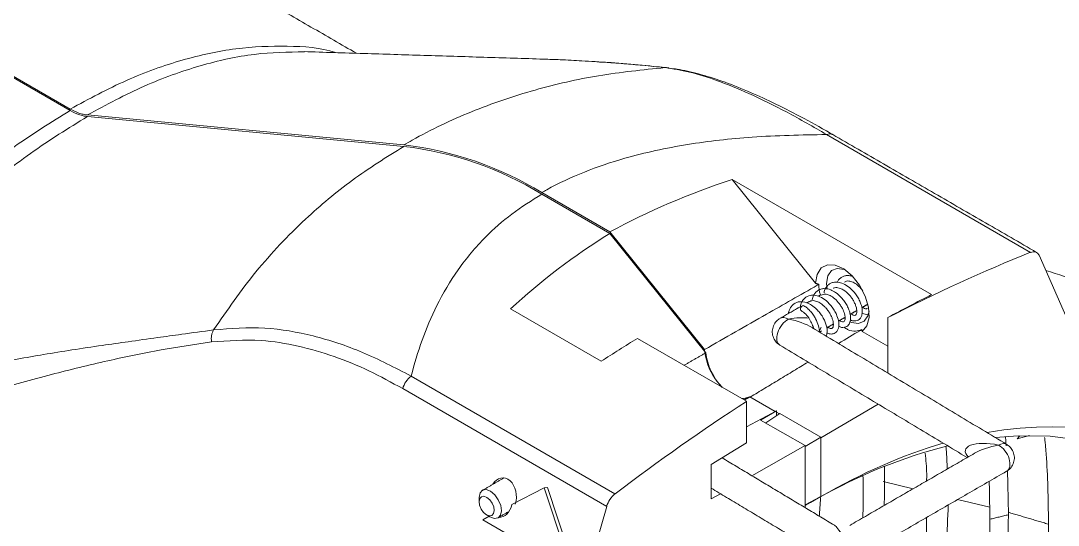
# Model space of a CAD drawing. Extents: x 12.1 to 108.7, y 1 to 80.4.
# Drawn here: x 25.295 to 29.399, y 60.467 to 62.461 of the extents above; entities that cross this region are included whole.
import ezdxf

# ---------------------------------------------------------------- set-up
doc = ezdxf.new("R2010")
doc.units = 0
doc.header["$MEASUREMENT"] = 0
doc.linetypes.add('SLD-Solid', pattern=[0])
doc.layers.add('OBJECT', color=7, linetype='CONTINUOUS')

msp = doc.modelspace()

# ---------------------------------------------------------------- linework, layer by layer
at = {"layer": 'OBJECT', "linetype": 'SLD-Solid', "lineweight": 15}
for p, q in [((25.4901, 62.1119), (23.8835, 63.0394)), ((25.4901, 62.1059), (23.8783, 63.0363)), ((25.5583, 62.0884), (26.8103, 61.9704)), ((25.5583, 62.0823), (26.8103, 61.9644)), ((28.4826, 62.0112), (29.2891, 61.5455)), ((28.1085, 61.834), (28.8977, 61.3784)), ((28.1085, 61.834), (28.4388, 61.423)), ((27.3561, 61.7818), (27.6253, 61.6264)), ((27.3561, 61.7758), (27.6253, 61.6204)), ((27.6253, 61.6264), (27.9993, 61.1612)), ((27.6253, 61.6204), (28.0044, 61.1488)), ((29.4888, 61.1555), (29.3226, 61.5343)), ((28.482, 61.4221), (28.484, 61.4002)), ((27.2317, 61.3218), (27.5904, 61.1148)), ((28.7243, 61.0685), (28.7243, 61.2874)), ((27.7343, 61.2056), (28.1657, 60.9566)), ((28.6231, 61.233), (28.7243, 61.1745)), ((26.8388, 61.0562), (27.6453, 60.5906)), ((26.8056, 61.0068), (27.6124, 60.5411)), ((28.1657, 60.9566), (28.1657, 60.792)), ((28.1789, 60.9742), (28.2792, 60.9163)), ((28.1806, 60.9734), (28.2794, 60.9164)), ((28.1657, 60.8553), (28.2839, 60.9188)), ((28.2839, 60.9188), (28.2214, 60.8827)), ((28.2418, 60.871), (28.298, 60.9082)), ((28.2839, 60.9136), (28.2839, 60.9188)), ((28.2839, 60.9138), (28.296, 60.9068)), ((28.2839, 60.9136), (28.2839, 60.8988)), ((28.4601, 60.8146), (28.298, 60.9082)), ((28.4601, 60.8121), (28.6868, 60.9452)), ((28.397, 60.7814), (28.2214, 60.8827)), ((28.0255, 60.7067), (28.1657, 60.792)), ((28.397, 60.7782), (28.4601, 60.8146)), ((28.4601, 60.8121), (28.4601, 60.8146)), ((28.4601, 60.58), (28.4601, 60.8121)), ((29.1906, 60.8174), (29.1931, 60.7807)), ((29.2846, 60.8212), (29.2364, 60.8086)), ((29.2364, 60.8086), (29.2462, 60.8205)), ((28.397, 60.7814), (28.1872, 60.6624)), ((28.397, 60.7814), (28.397, 60.5366)), ((28.0255, 60.7067), (28.0255, 60.5707)), ((28.6275, 60.6584), (28.6195, 60.6604)), ((28.8244, 60.6109), (28.7058, 60.6395)), ((27.3646, 60.6141), (27.2373, 60.5484)), ((27.3646, 60.6141), (27.3777, 60.6156)), ((27.4754, 60.2846), (27.3646, 60.6141)), ((27.4885, 60.2861), (27.3777, 60.6156)), ((28.0623, 60.5915), (28.0255, 60.5707)), ((28.397, 60.5471), (28.4601, 60.58)), ((28.4601, 60.58), (28.4183, 60.5563)), ((27.6124, 60.5411), (27.4491, 59.972)), ((28.397, 60.5452), (28.4183, 60.5563)), ((29.1279, 60.5377), (29.0007, 60.5683)), ((27.1477, 60.5021), (27.1219, 60.4887)), ((27.1219, 60.4887), (27.4754, 60.2846))]:
    msp.add_line(p, q, dxfattribs=at)
at = {"layer": 'OBJECT', "linetype": 'SLD-Solid', "lineweight": 15, "flags": 128}
for points in [[(28.4388, 61.423), (28.4446, 61.4585), (28.4607, 61.4839), (28.4855, 61.4966), (28.5165, 61.4952), (28.5504, 61.48), (28.5837, 61.4524), (28.6131, 61.4154), (28.6353, 61.3727), (28.6483, 61.3288), (28.6505, 61.2882), (28.6418, 61.2551), (28.6231, 61.233)], [(28.5563, 61.476), (28.5518, 61.4778), (28.5243, 61.4822), (28.5018, 61.4734), (28.4871, 61.4525), (28.482, 61.4221)], [(28.3813, 61.3153), (28.3797, 61.3172), (28.379, 61.3203), (28.3794, 61.3241), (28.381, 61.3281), (28.3836, 61.3315), (28.3866, 61.3339)], [(28.5511, 61.2862), (28.5518, 61.2857), (28.5546, 61.2836)], [(28.5753, 61.2712), (28.5812, 61.2688), (28.6087, 61.2644), (28.6312, 61.2732), (28.6459, 61.2941), (28.6502, 61.3118)], [(28.1448, 60.9686), (28.1556, 60.9681), (28.1789, 60.9742)], [(28.1448, 60.9686), (28.1557, 60.9678), (28.1806, 60.9734)], [(29.1496, 60.8136), (29.2406, 60.8203), (29.3666, 60.8186), (29.4875, 60.8036), (29.6028, 60.7754), (29.7118, 60.7341), (29.8139, 60.68), (29.9087, 60.6134), (29.9955, 60.5346), (30.0741, 60.444), (30.1438, 60.3421), (30.2044, 60.2295), (30.2556, 60.1067), (30.297, 59.9744), (30.3285, 59.8333), (30.3499, 59.6841), (30.361, 59.5277), (30.3619, 59.3648), (30.3525, 59.1964), (30.3328, 59.0232), (30.303, 58.8463), (30.2632, 58.6665), (30.2137, 58.4849), (30.1546, 58.3023), (30.0864, 58.1198), (30.0093, 57.9383), (29.9238, 57.7588), (29.8304, 57.5822), (29.7294, 57.4094), (29.6215, 57.2414), (29.5073, 57.0791)], [(29.1981, 60.6833), (29.1998, 60.6288), (29.2015, 60.5083)], [(29.1256, 60.6404), (29.1267, 60.6049), (29.1281, 60.4904)], [(27.1077, 60.5762), (27.1077, 60.5771), (27.1114, 60.5945), (27.1213, 60.6051), (27.1358, 60.6075), (27.1528, 60.6012), (27.1696, 60.5872), (27.1838, 60.5677), (27.1931, 60.5455), (27.1961, 60.5242), (27.1961, 60.5242)], [(27.1678, 60.5245), (27.1657, 60.539), (27.1594, 60.5541), (27.1498, 60.5673), (27.1383, 60.5769), (27.1268, 60.5811), (27.1169, 60.5795), (27.1102, 60.5723), (27.1077, 60.5605), (27.1098, 60.546), (27.1161, 60.5309), (27.1257, 60.5176), (27.1372, 60.5081), (27.1487, 60.5038), (27.1586, 60.5055), (27.1653, 60.5127), (27.1678, 60.5245)], [(27.1961, 60.5242), (27.1924, 60.5068), (27.1826, 60.4962), (27.168, 60.4938), (27.1519, 60.4996)]]:
    msp.add_lwpolyline(points, dxfattribs=at)
at = {"layer": 'OBJECT', "linetype": 'SLD-Solid', "lineweight": 15}
for centre, radius, start, end in [((28.4944, 61.9867), 0.0272, 63.8369, 115.8353), ((26.6473, 60.6144), 1.3657, 58.7363, 83.1449), ((26.6473, 60.6084), 1.3657, 58.7363, 83.1449), ((28.9803, 60.2127), 1.3139, 60.0536, 73.6959), ((28.3899, 61.3295), 0.0055, 60.8858, 126.4525), ((28.2417, 61.1842), 0.2435, 185.4369, 224.6153), ((28.2371, 61.1757), 0.2343, 186.5971, 224.2973), ((26.899, 60.9799), 0.0972, 128.2609, 163.8906), ((29.4627, 58.7993), 2.0436, 104.1936, 119.7251), ((23.7458, 60.5372), 5.4557, 348.9043, 359.6964), ((23.7848, 60.5169), 5.3434, 349.2793, 359.7162)]:
    msp.add_arc(centre, radius, start, end, dxfattribs=at)
for centre, major_axis, ratio, start_param, end_param in [((37.4233, 49.4379), (-10.3016, 11.8412), 0.415023, 6.112146, 6.189724), ((37.4233, 49.4318), (-10.1086, 11.9632), 0.406256, 6.222997, 6.300575), ((28.4601, 54.6122), (4.0525, 6.8978), 0.582398, 0.643949, 0.74343), ((29.2829, 61.4935), (0.0304, 0.0517), 0.582398, 5.88446, 6.927135), ((28.4669, 54.6082), (3.8966, 6.9876), 0.567218, 0.699312, 0.730563), ((28.331, 61.2313), (0.0341, 0.0524), 0.58884, 0.815908, 3.162807), ((28.331, 61.2313), (-0.0332, 0.053), 0.599513, 5.45673, 6.261158), ((28.331, 61.2313), (0.1304, 0.0277), 0.370794, 0.816785, 1.485642), ((28.331, 61.2313), (0.1303, -0.0303), 0.370476, 0.855649, 1.650342), ((28.331, 61.2313), (0.1303, -0.0303), 0.370476, 0.786658, 0.855649), ((28.331, 61.2313), (0.1304, 0.0277), 0.370794, 5.878794, 6.094227), ((28.0364, 54.8507), (4.1061, 6.8666), 0.587369, 0.846878, 0.871931), ((28.4601, 54.6062), (3.9477, 6.9583), 0.572321, 0.833553, 0.926837), ((28.4774, 58.2965), (1.4229, 2.4218), 0.582398, 4.557457, 6.747809), ((28.4774, 58.2965), (1.4229, 2.4218), 0.582398, 0.555024, 0.798451), ((29.1617, 60.7334), (0.1303, -0.0303), 0.370476, 1.650342, 3.646532), ((29.1617, 60.7334), (0.1304, 0.0277), 0.370794, 1.485642, 2.290069), ((29.1617, 60.7334), (0.0341, 0.0524), 0.58884, 0.021215, 0.815908), ((29.1617, 60.7334), (-0.0332, 0.053), 0.599513, 3.119565, 5.45673), ((27.2023, 60.5802), (-0.0013, 0.0738), 0.717295, 4.28123, 7.125855), ((27.6514, 60.5457), (0.0296, 0.0522), 0.572321, 0.926837, 1.969511), ((27.1871, 60.5714), (-0.0013, 0.0734), 0.717295, 3.089274, 4.381623), ((28.543, 60.3763), (-0.0371, 0.0921), 0.224185, 5.200726, 5.995419)]:
    msp.add_ellipse(centre, major_axis=major_axis, ratio=ratio, start_param=start_param, end_param=end_param, dxfattribs=at)
for points, degree in [([(26.6224, 62.3323), (25.1853, 63.162)], 1), ([(27.3633, 62.3092), (26.4154, 62.3388)], 1), ([(24.2664, 60.8567), (24.3235, 60.9449), (24.4376, 61.1215), (24.6295, 61.3661), (24.8329, 61.5913), (25.0465, 61.7918), (25.2666, 61.9678), (25.4156, 62.0599), (25.4901, 62.1059)], 3), ([(25.5583, 62.0823), (25.4833, 62.0359), (25.3332, 61.9432), (25.1114, 61.7658), (24.8962, 61.5638), (24.6913, 61.337), (24.498, 61.0906), (24.3829, 60.9127), (24.3254, 60.8237)], 3), ([(29.3132, 61.5454), (28.5064, 62.0111)], 1), ([(28.4516, 61.4189), (28.4388, 61.423)], 1), ([(28.459, 61.3774), (28.4498, 61.3721)], 1), ([(28.3674, 61.3245), (28.2985, 61.2847)], 1), ([(28.4128, 61.3507), (28.4044, 61.3458)], 1), ([(28.6214, 61.3268), (28.6457, 61.3408)], 1), ([(28.5292, 61.2736), (28.5555, 61.2888)], 1), ([(28.5756, 61.3004), (28.6017, 61.3154)], 1), ([(26.0491, 61.1914), (26.0487, 61.1958), (26.048, 61.2046), (26.0494, 61.2174), (26.0524, 61.2293), (26.0559, 61.2358), (26.0577, 61.239)], 3), ([(29.1951, 60.7863), (28.4249, 61.2479)], 1), ([(28.4544, 61.2304), (28.4627, 61.2352)], 1), ([(28.4824, 61.2466), (28.5089, 61.2618)], 1), ([(28.6231, 61.233), (28.6212, 61.2403)], 1), ([(28.2976, 61.1785), (29.0385, 60.7345)], 1), ([(27.9191, 61.0989), (28.0044, 61.1488)], 1), ([(28.409, 61.1117), (28.1806, 60.9734)], 1), ([(28.1564, 60.9619), (28.1789, 60.9742)], 1), ([(29.0681, 60.7515), (28.5741, 60.4664)], 1), ([(28.5133, 60.4669), (28.069, 60.7332)], 1), ([(28.573, 60.3214), (29.1942, 60.6801)], 1), ([(27.2056, 60.6538), (27.1207, 60.6048)], 1), ([(28.6262, 60.4965), (28.6275, 60.6584)], 1), ([(28.0255, 60.6136), (28.5121, 60.3219)], 1), ([(27.1077, 60.5762), (27.1077, 60.5598)], 1), ([(28.4587, 60.5763), (28.4535, 60.5027)], 1), ([(27.1378, 60.5078), (27.1519, 60.4996)], 1), ([(27.1832, 60.4965), (27.2261, 60.5213)], 1), ([(29.3587, 60.4714), (29.2013, 60.518)], 1)]:
    msp.add_open_spline(points, degree=degree, dxfattribs=at)
for points, knots in [([(25.4901, 62.1119), (25.5646, 62.1519), (25.7136, 62.2319), (25.9336, 62.3098), (26.1475, 62.3566), (26.3496, 62.3634), (26.4813, 62.3551), (26.5399, 62.335), (26.5403, 62.3349)], [0, 0, 0, 0, 0.199716, 0.399432, 0.599148, 0.798864, 0.99858, 1, 1, 1, 1]), ([(26.4167, 62.3382), (26.3514, 62.3372), (26.2186, 62.3353), (26.005, 62.2874), (25.7835, 62.2092), (25.6334, 62.1287), (25.5583, 62.0884)], [0, 0, 0, 0, 0.243815, 0.495877, 0.747938, 1, 1, 1, 1]), ([(27.8432, 62.2758), (27.8134, 62.2789), (27.7597, 62.2844), (27.6772, 62.2914), (27.6146, 62.2963), (27.5594, 62.2996), (27.5029, 62.3033), (27.435, 62.3067), (27.3849, 62.3083), (27.3633, 62.3091)], [0, 0, 0, 0, 0.189759, 0.341406, 0.514121, 0.577662, 0.683919, 0.863467, 1, 1, 1, 1]), ([(26.8103, 61.9704), (26.8212, 61.9765), (26.9069, 62.0254), (27.0759, 62.106), (27.3233, 62.1901), (27.5794, 62.2488), (27.755, 62.2668), (27.8432, 62.2758)], [0, 0, 0, 0, 0.03531, 0.279992, 0.527063, 0.762577, 1, 1, 1, 1]), ([(27.8586, 62.2743), (27.778, 62.2829), (27.6846, 62.2929), (27.5879, 62.2976), (27.5747, 62.2983)], [0, 0, 0, 0, 0.863194, 1, 1, 1, 1]), ([(27.8432, 62.2758), (27.8471, 62.276), (27.8523, 62.2762), (27.8572, 62.2745), (27.8585, 62.274)], [0, 0, 0, 0, 0.7481138, 1, 1, 1, 1]), ([(28.4826, 62.0112), (28.4299, 62.0414), (28.3241, 62.1021), (28.1784, 62.1736), (28.0497, 62.226), (27.9378, 62.2612), (27.8748, 62.2709), (27.8432, 62.2758)], [0, 0, 0, 0, 0.218089, 0.438109, 0.636555, 0.817195, 1, 1, 1, 1]), ([(28.5063, 62.0112), (28.5032, 62.0131), (28.4596, 62.039), (28.3798, 62.0821), (28.2702, 62.138), (28.1664, 62.1852), (28.0685, 62.2234), (27.9759, 62.2518), (27.9088, 62.2681), (27.8745, 62.2713), (27.8664, 62.272)], [0, 0, 0, 0, 0.013082, 0.180379, 0.340168, 0.489465, 0.648113, 0.801697, 0.953531, 1, 1, 1, 1]), ([(25.5583, 62.0884), (25.5528, 62.0891), (25.5417, 62.0906), (25.519, 62.0971), (25.5016, 62.106), (25.4901, 62.1119)], [0, 0, 0, 0, 0.254178, 0.508356, 1, 1, 1, 1]), ([(25.5583, 62.0823), (25.5528, 62.0831), (25.5417, 62.0846), (25.519, 62.0911), (25.5016, 62.1), (25.4901, 62.1059)], [0, 0, 0, 0, 0.254178, 0.508356, 1, 1, 1, 1]), ([(28.4826, 62.0112), (28.3838, 62.0094), (28.1971, 62.0059), (27.9287, 61.9751), (27.7061, 61.9276), (27.5211, 61.8651), (27.4152, 61.8155), (27.3626, 61.7855), (27.3561, 61.7818)], [0, 0, 0, 0, 0.240479, 0.454731, 0.672309, 0.824146, 0.978337, 1, 1, 1, 1]), ([(26.0577, 61.239), (26.1116, 61.3171), (26.22, 61.4742), (26.4073, 61.6698), (26.6036, 61.8358), (26.7412, 61.9214), (26.8103, 61.9644)], [0, 0, 0, 0, 0.268577, 0.539944, 0.768997, 1, 1, 1, 1]), ([(27.3561, 61.7758), (27.3154, 61.7503), (27.2335, 61.6989), (27.1215, 61.599), (27.0204, 61.4781), (26.9395, 61.3401), (26.879, 61.1989), (26.8522, 61.1038), (26.8388, 61.0562)], [0, 0, 0, 0, 0.141514, 0.285081, 0.469517, 0.656824, 0.827918, 1, 1, 1, 1]), ([(28.5848, 61.45), (28.58, 61.4515), (28.5704, 61.4546), (28.5569, 61.4533), (28.5447, 61.4495), (28.5345, 61.442), (28.5271, 61.4348), (28.525, 61.4284), (28.5245, 61.4268)], [0, 0, 0, 0, 0.183279, 0.369822, 0.558135, 0.746522, 0.934693, 1, 1, 1, 1]), ([(28.4516, 61.4189), (28.4495, 61.4177), (28.3804, 61.3783), (28.2296, 61.2924), (28.081, 61.2077), (27.9993, 61.1612)], [0, 0, 0, 0, 0.014318, 0.458098, 1, 1, 1, 1]), ([(28.5302, 61.2537), (28.5322, 61.2525), (28.5379, 61.2492), (28.5479, 61.2482), (28.561, 61.2502), (28.5718, 61.2597), (28.5781, 61.2781), (28.5771, 61.2974), (28.5714, 61.3176), (28.5637, 61.3349), (28.5534, 61.3518), (28.5384, 61.3704), (28.52, 61.3866), (28.4967, 61.3992), (28.4764, 61.4032), (28.4597, 61.4008), (28.4481, 61.3956), (28.4385, 61.3872), (28.4298, 61.3755), (28.4273, 61.3644), (28.4259, 61.3583)], [0, 0, 0, 0, 0.023632, 0.066533, 0.11462, 0.194706, 0.25499, 0.336312, 0.386174, 0.436744, 0.487947, 0.539022, 0.618502, 0.679436, 0.761405, 0.807231, 0.85312, 0.899021, 0.944795, 1, 1, 1, 1]), ([(28.4582, 61.3769), (28.4581, 61.377), (28.4525, 61.3915), (28.452, 61.4052), (28.4516, 61.4189)], [0, 0, 0, 0, 0.005989, 1, 1, 1, 1]), ([(28.5765, 61.2788), (28.5767, 61.2787), (28.5823, 61.2746), (28.5954, 61.2735), (28.6093, 61.2771), (28.618, 61.2872), (28.6234, 61.3003), (28.6243, 61.3188), (28.6195, 61.3387), (28.6117, 61.3575), (28.5995, 61.3786), (28.5803, 61.4014), (28.5556, 61.4194), (28.5311, 61.4285), (28.5112, 61.4283), (28.4964, 61.4226), (28.4842, 61.4131), (28.475, 61.4003), (28.4728, 61.3884), (28.4722, 61.385)], [0, 0, 0, 0, 0.0013716, 0.068764, 0.1493646, 0.1972684, 0.2426702, 0.3116579, 0.3804159, 0.4275763, 0.4783559, 0.5703843, 0.6513243, 0.7235668, 0.8026185, 0.847182, 0.8922535, 0.9688572, 1, 1, 1, 1]), ([(28.5087, 61.4034), (28.509, 61.4035), (28.5117, 61.4054), (28.5208, 61.4069), (28.5344, 61.4048), (28.552, 61.3956), (28.5663, 61.3838), (28.578, 61.3705), (28.5866, 61.3581), (28.5937, 61.345), (28.5987, 61.3323), (28.6014, 61.3213), (28.6024, 61.3108), (28.6012, 61.3016), (28.597, 61.2958), (28.5899, 61.2953), (28.5822, 61.3003), (28.579, 61.3023)], [0, 0, 0, 0, 0.005686, 0.062521, 0.166109, 0.238373, 0.324434, 0.378839, 0.435467, 0.492509, 0.549757, 0.605554, 0.65329, 0.724721, 0.812726, 0.923817, 1, 1, 1, 1]), ([(28.5536, 61.4271), (28.555, 61.4284), (28.5602, 61.4331), (28.5735, 61.4323), (28.5913, 61.4259), (28.6101, 61.4127), (28.6208, 61.3998), (28.6263, 61.3931)], [0, 0, 0, 0, 0.089141, 0.331388, 0.546721, 0.765429, 1, 1, 1, 1]), ([(28.4839, 61.2279), (28.4854, 61.2269), (28.4921, 61.2225), (28.5025, 61.2222), (28.5132, 61.2246), (28.5211, 61.2301), (28.5273, 61.2392), (28.5311, 61.2524), (28.5311, 61.2707), (28.5254, 61.2919), (28.5157, 61.3122), (28.5021, 61.3333), (28.4819, 61.3549), (28.4573, 61.3705), (28.4334, 61.3775), (28.4098, 61.3755), (28.3911, 61.3619), (28.3809, 61.3453), (28.3795, 61.334), (28.3791, 61.3313)], [0, 0, 0, 0, 0.018168, 0.081064, 0.120371, 0.165505, 0.213043, 0.253911, 0.316106, 0.394557, 0.445112, 0.494762, 0.587414, 0.666592, 0.733252, 0.812974, 0.900958, 0.975855, 1, 1, 1, 1]), ([(28.4608, 61.3768), (28.4657, 61.3786), (28.4748, 61.3819), (28.4923, 61.3772), (28.5109, 61.3664), (28.5265, 61.3512), (28.5377, 61.3362), (28.5469, 61.3205), (28.5537, 61.3033), (28.5562, 61.286), (28.5555, 61.2754), (28.5501, 61.2698), (28.5429, 61.2701), (28.5364, 61.2744), (28.5337, 61.2762)], [0, 0, 0, 0, 0.102406, 0.186775, 0.275411, 0.374643, 0.427751, 0.482876, 0.581433, 0.65283, 0.747092, 0.857072, 0.93907, 1, 1, 1, 1]), ([(28.4806, 61.2145), (28.4823, 61.2195), (28.4862, 61.2316), (28.4831, 61.2527), (28.4758, 61.2733), (28.4672, 61.2902), (28.4562, 61.3062), (28.4417, 61.3226), (28.4238, 61.3373), (28.4004, 61.3489), (28.3751, 61.3522), (28.3566, 61.3453), (28.345, 61.3347), (28.3377, 61.3237), (28.3326, 61.3126), (28.3321, 61.3051), (28.332, 61.3041)], [0, 0, 0, 0, 0.076635, 0.185821, 0.246711, 0.30947, 0.37424, 0.434208, 0.521789, 0.604966, 0.714238, 0.821775, 0.872505, 0.924376, 0.989886, 1, 1, 1, 1]), ([(28.3676, 61.3237), (28.371, 61.3263), (28.3749, 61.3293), (28.3805, 61.3284), (28.3813, 61.3283)], [0, 0, 0, 0, 0.86178, 1, 1, 1, 1]), ([(28.4544, 61.2304), (28.4544, 61.2308), (28.4547, 61.2382), (28.4505, 61.2562), (28.4417, 61.2788), (28.4304, 61.2979), (28.4194, 61.3121), (28.4065, 61.3252), (28.3973, 61.3312), (28.3925, 61.3343)], [0, 0, 0, 0, 0.010476, 0.202668, 0.431228, 0.559652, 0.69724, 0.84405, 1, 1, 1, 1]), ([(28.4131, 61.3499), (28.4153, 61.3512), (28.4226, 61.3556), (28.4371, 61.3547), (28.4546, 61.3469), (28.4687, 61.3365), (28.4798, 61.3254), (28.4888, 61.3142), (28.4967, 61.3016), (28.5029, 61.289), (28.507, 61.2771), (28.5096, 61.2644), (28.5093, 61.253), (28.5062, 61.2452), (28.4986, 61.2438), (28.4925, 61.2457), (28.4879, 61.2496), (28.4878, 61.2497)], [0, 0, 0, 0, 0.048114, 0.158461, 0.2422, 0.315333, 0.36317, 0.417749, 0.473035, 0.527804, 0.581902, 0.633579, 0.7175, 0.795731, 0.903529, 0.997949, 1, 1, 1, 1]), ([(28.6437, 61.3245), (28.6427, 61.3235), (28.64, 61.3208), (28.6338, 61.3223), (28.6274, 61.3272), (28.6251, 61.3289)], [0, 0, 0, 0, 0.284432, 0.739842, 1, 1, 1, 1]), ([(28.299, 61.2841), (28.2965, 61.2829), (28.2878, 61.2787), (28.2765, 61.2652), (28.2677, 61.2453), (28.2667, 61.223), (28.2733, 61.203), (28.2842, 61.1877), (28.2935, 61.1816), (28.2976, 61.1789)], [0, 0, 0, 0, 0.063828, 0.227282, 0.397441, 0.569821, 0.738537, 0.885781, 1, 1, 1, 1]), ([(28.3814, 61.3153), (28.3877, 61.3109), (28.3998, 61.3025), (28.4152, 61.2823), (28.4253, 61.2623), (28.4302, 61.2489), (28.431, 61.2432), (28.431, 61.2431)], [0, 0, 0, 0, 0.288573, 0.551042, 0.786707, 0.995142, 1, 1, 1, 1]), ([(28.6224, 61.3051), (28.6231, 61.3046), (28.627, 61.3021), (28.6354, 61.3005), (28.6446, 61.2997), (28.6491, 61.302), (28.6506, 61.3027)], [0, 0, 0, 0, 0.069521, 0.405081, 0.811197, 1, 1, 1, 1]), ([(24.3254, 60.8237), (24.3861, 60.8535), (24.5115, 60.9152), (24.7024, 60.9842), (24.8968, 61.0414), (25.0883, 61.0868), (25.252, 61.1189), (25.3876, 61.1422), (25.4996, 61.1602), (25.6112, 61.1769), (25.7239, 61.1929), (25.8288, 61.2074), (25.9411, 61.2228), (26.0154, 61.2331), (26.0577, 61.239)], [0, 0, 0, 0, 0.1080294, 0.2233615, 0.3320231, 0.4454257, 0.555337, 0.6158893, 0.6805101, 0.7492245, 0.808556, 0.8746505, 0.9287833, 1, 1, 1, 1]), ([(26.0577, 61.239), (26.1252, 61.2442), (26.256, 61.2541), (26.4541, 61.2189), (26.6483, 61.1556), (26.775, 61.0895), (26.8388, 61.0562)], [0, 0, 0, 0, 0.257109, 0.497626, 0.747109, 1, 1, 1, 1]), ([(28.6212, 61.2403), (28.6194, 61.2392), (28.589, 61.2208), (28.5586, 61.2023), (28.5299, 61.185)], [0, 0, 0, 0, 0.0572928, 1, 1, 1, 1]), ([(28.6212, 61.2403), (28.6135, 61.2375), (28.5971, 61.2316), (28.5718, 61.2358), (28.556, 61.2463), (28.5514, 61.2494)], [0, 0, 0, 0, 0.384995, 0.819421, 1, 1, 1, 1]), ([(26.8056, 61.0068), (26.7613, 61.0311), (26.6726, 61.0798), (26.5342, 61.1366), (26.3916, 61.1778), (26.2285, 61.2043), (26.1145, 61.1961), (26.0491, 61.1914)], [0, 0, 0, 0, 0.182552, 0.366177, 0.55406, 0.743888, 1, 1, 1, 1]), ([(26.0491, 61.1914), (25.9825, 61.1814), (25.845, 61.1607), (25.634, 61.1169), (25.4115, 61.0629), (25.1871, 61.0002), (24.9682, 60.9327), (24.753, 60.8594), (24.5469, 60.7826), (24.4114, 60.7218), (24.3486, 60.6936)], [0, 0, 0, 0, 0.114559, 0.236447, 0.365773, 0.502629, 0.630668, 0.752538, 0.885365, 1, 1, 1, 1]), ([(29.1937, 60.6807), (29.1962, 60.6819), (29.2049, 60.6861), (29.2162, 60.6995), (29.225, 60.7194), (29.226, 60.7418), (29.2194, 60.7618), (29.2085, 60.777), (29.1992, 60.7832), (29.1951, 60.7859)], [0, 0, 0, 0, 0.0638283, 0.2272823, 0.3974405, 0.5698214, 0.7385368, 0.8857805, 1, 1, 1, 1]), ([(29.2837, 59.4863), (29.3003, 59.6017), (29.3341, 59.8372), (29.3592, 60.1871), (29.362, 60.5078), (29.3549, 60.7172), (29.3453, 60.8077), (29.3447, 60.8135)], [0, 0, 0, 0, 0.24837, 0.507077, 0.776742, 0.985686, 1, 1, 1, 1]), ([(28.8781, 60.6419), (28.8782, 60.6513), (28.8789, 60.6893), (28.8751, 60.7246), (28.8723, 60.7512)], [0, 0, 0, 0, 0.247132, 1, 1, 1, 1]), ([(28.9544, 60.7781), (28.9548, 60.7741), (28.9575, 60.7451), (28.9585, 60.7148), (28.9594, 60.6888)], [0, 0, 0, 0, 0.1402442, 1, 1, 1, 1]), ([(24.3486, 60.6936), (24.3786, 60.6762), (24.4408, 60.64), (24.5369, 60.5826), (24.6298, 60.5263), (24.7208, 60.4702), (24.8144, 60.4121), (24.9224, 60.3447), (25.0328, 60.2756), (25.1332, 60.213), (25.2161, 60.1615), (25.2973, 60.1114), (25.3815, 60.0603), (25.4703, 60.0072), (25.5282, 59.9733), (25.5565, 59.9568)], [0, 0, 0, 0, 0.073897, 0.153267, 0.238114, 0.304225, 0.379778, 0.471149, 0.57355, 0.65492, 0.721371, 0.780168, 0.856935, 0.930211, 1, 1, 1, 1]), ([(28.7103, 60.545), (28.7112, 60.5799), (28.7127, 60.6316), (28.7115, 60.6819), (28.7111, 60.6982)], [0, 0, 0, 0, 0.673972, 1, 1, 1, 1]), ([(25.5474, 59.9354), (25.4809, 59.973), (25.3545, 60.0444), (25.1468, 60.1559), (24.9316, 60.2697), (24.7123, 60.3861), (24.5073, 60.497), (24.3778, 60.5706), (24.3124, 60.6078)], [0, 0, 0, 0, 0.162902, 0.309832, 0.502829, 0.682115, 0.839529, 1, 1, 1, 1]), ([(28.9636, 60.5469), (28.9613, 60.4953), (28.9534, 60.3137), (28.9213, 59.9891), (28.8712, 59.7083), (28.846, 59.5673)], [0, 0, 0, 0, 0.164844, 0.580528, 1, 1, 1, 1]), ([(28.7541, 59.5307), (28.775, 59.6264), (28.8172, 59.8192), (28.8563, 60.1053), (28.8774, 60.3329), (28.8771, 60.4608), (28.877, 60.4969)], [0, 0, 0, 0, 0.28678, 0.577843, 0.880833, 1, 1, 1, 1]), ([(29.2015, 60.5083), (29.1953, 60.5068), (29.1862, 60.5046), (29.174, 60.5016), (29.1648, 60.4994), (29.1556, 60.4971), (29.1465, 60.4949), (29.1373, 60.4927), (29.1312, 60.4912), (29.1281, 60.4904)], [0, 0, 0, 0, 0.25, 0.375, 0.5, 0.625, 0.75, 0.875, 1, 1, 1, 1])]:
    msp.add_open_spline(points, degree=3, knots=knots, dxfattribs=at)

doc.saveas('drawing.dxf')
